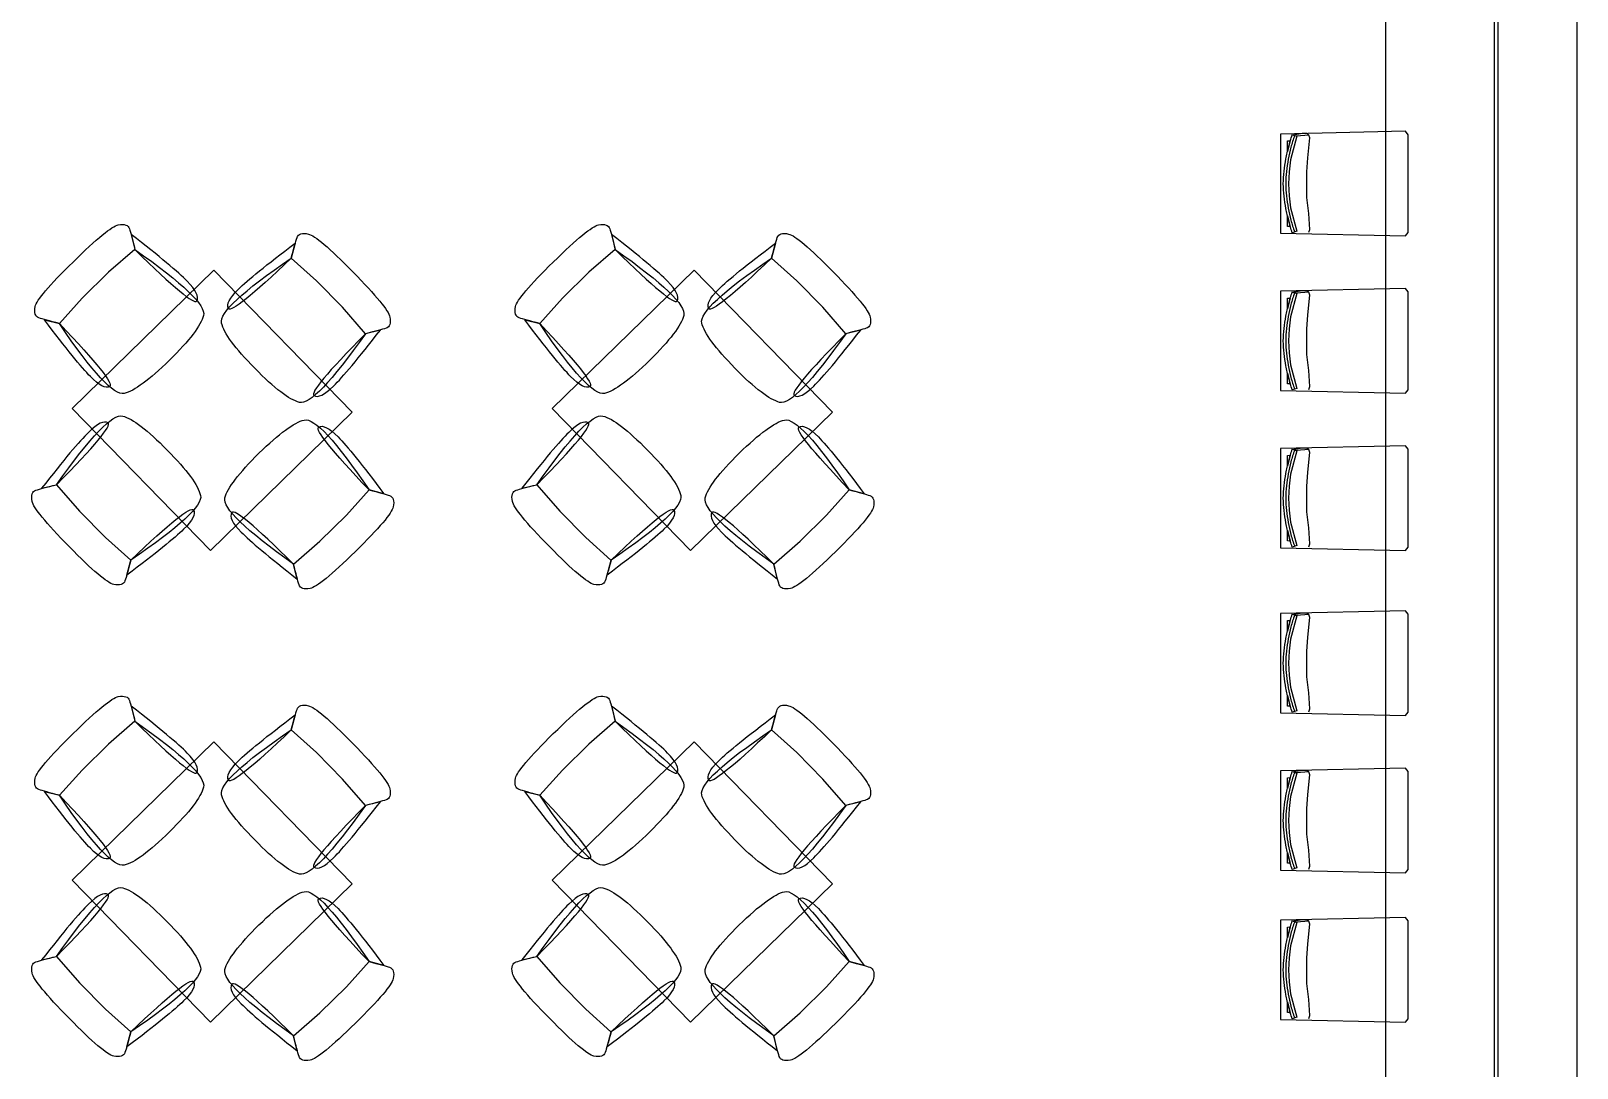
# Model space of a CAD drawing. Extents: x -101 to 1467, y -162 to 1113.
# Drawn here: x 1214.1 to 1467.3, y 647.5 to 817.2 of the extents above; entities that cross this region are included whole.
import ezdxf

# ---------------------------------------------------------------- set-up
doc = ezdxf.new("R2010")
doc.units = 0
doc.layers.add('Oakfire_Kenosha_2019_V3', color=7, linetype='CONTINUOUS')

msp = doc.modelspace()

# ---------------------------------------------------------------- linework, layer by layer
at = {"layer": 'Oakfire_Kenosha_2019_V3', "color": 7}
for points in [[(1454.3, 0.8), (1467.27, 0.8), (1467.27, 834.53), (1454.3, 834.53)], [(1453.72, 300.62), (1435.97, 300.62), (1435.97, 823.91), (1453.72, 823.91)], [(1418.73, 784.07), (1439.19, 783.63), (1439.63, 784.18), (1439.63, 800.2), (1439.19, 800.76), (1418.73, 800.31)], [(1418.73, 784.07), (1439.19, 783.63), (1439.63, 784.18), (1439.63, 800.2), (1439.19, 800.76), (1418.73, 800.31)], [(1420.57, 800.14), (1422.26, 800.45), (1423.04, 800.45), (1423.34, 800.14), (1421.34, 799.99), (1420.57, 800.14), (1422.26, 800.45), (1423.04, 800.45), (1423.34, 800.14), (1421.34, 799.99)], [(1421.01, 800.06), (1421.01, 800.06)], [(1419.87, 799.18), (1420.29, 799.21), (1419.87, 797.43)], [(1419.87, 799.18), (1420.29, 799.21), (1419.87, 797.43)], [(1419.87, 786.93), (1420.29, 785.18), (1419.87, 785.18)], [(1419.87, 786.93), (1420.29, 785.18), (1419.87, 785.18)], [(1266.72, 754.8), (1244.07, 778.03), (1220.84, 755.38), (1243.49, 732.15), (1266.72, 754.8), (1244.07, 778.03), (1220.84, 755.38), (1243.49, 732.15)], [(1345.36, 754.8), (1322.71, 778.03), (1299.48, 755.38), (1322.13, 732.15), (1345.36, 754.8), (1322.71, 778.03), (1299.48, 755.38), (1322.13, 732.15)], [(1418.73, 758.33), (1439.19, 757.9), (1439.63, 758.45), (1439.63, 774.47), (1439.19, 775.03), (1418.73, 774.58)], [(1418.73, 758.33), (1439.19, 757.9), (1439.63, 758.45), (1439.63, 774.47), (1439.19, 775.03), (1418.73, 774.58)], [(1420.57, 774.41), (1422.26, 774.72), (1423.04, 774.72), (1423.34, 774.41), (1421.34, 774.25), (1420.57, 774.41), (1422.26, 774.72), (1423.04, 774.72), (1423.34, 774.41), (1421.34, 774.25)], [(1419.87, 773.44), (1420.29, 773.47), (1419.87, 771.69)], [(1419.87, 773.44), (1420.29, 773.47), (1419.87, 771.69)], [(1421.01, 774.33), (1421.01, 774.33)], [(1419.87, 761.2), (1420.29, 759.44), (1419.87, 759.45)], [(1419.87, 761.2), (1420.29, 759.44), (1419.87, 759.45)], [(1418.73, 732.6), (1439.19, 732.16), (1439.63, 732.72), (1439.63, 748.74), (1439.19, 749.29), (1418.73, 748.85)], [(1418.73, 732.6), (1439.19, 732.16), (1439.63, 732.72), (1439.63, 748.74), (1439.19, 749.29), (1418.73, 748.85)], [(1419.87, 747.71), (1420.29, 747.74), (1419.87, 745.96)], [(1419.87, 747.71), (1420.29, 747.74), (1419.87, 745.96)], [(1420.57, 748.67), (1422.26, 748.98), (1423.04, 748.98), (1423.34, 748.67), (1421.34, 748.52), (1420.57, 748.67), (1422.26, 748.98), (1423.04, 748.98), (1423.34, 748.67), (1421.34, 748.52)], [(1421.01, 748.6), (1421.01, 748.6)], [(1419.87, 735.47), (1420.29, 733.71), (1419.87, 733.72)], [(1419.87, 735.47), (1420.29, 733.71), (1419.87, 733.72)], [(1418.73, 705.58), (1439.19, 705.14), (1439.63, 705.7), (1439.63, 721.72), (1439.19, 722.28), (1418.73, 721.83)], [(1418.73, 705.58), (1439.19, 705.14), (1439.63, 705.7), (1439.63, 721.72), (1439.19, 722.28), (1418.73, 721.83)], [(1420.57, 721.66), (1422.26, 721.96), (1423.04, 721.96), (1423.34, 721.66), (1421.34, 721.5), (1420.57, 721.66), (1422.26, 721.96), (1423.04, 721.96), (1423.34, 721.66), (1421.34, 721.5)], [(1421.01, 721.58), (1421.01, 721.58)], [(1419.87, 720.69), (1420.29, 720.72), (1419.87, 718.94)], [(1419.87, 720.69), (1420.29, 720.72), (1419.87, 718.94)], [(1419.87, 708.45), (1420.29, 706.69), (1419.87, 706.7)], [(1419.87, 708.45), (1420.29, 706.69), (1419.87, 706.7)], [(1266.72, 677.6), (1244.07, 700.83), (1220.84, 678.19), (1243.49, 654.95), (1266.72, 677.6), (1244.07, 700.83), (1220.84, 678.19), (1243.49, 654.95)], [(1345.36, 677.6), (1322.71, 700.83), (1299.48, 678.19), (1322.13, 654.95), (1345.36, 677.6), (1322.71, 700.83), (1299.48, 678.19), (1322.13, 654.95)], [(1418.73, 679.85), (1439.19, 679.41), (1439.63, 679.96), (1439.63, 695.98), (1439.19, 696.54), (1418.73, 696.1)], [(1418.73, 679.85), (1439.19, 679.41), (1439.63, 679.96), (1439.63, 695.98), (1439.19, 696.54), (1418.73, 696.1)], [(1420.57, 695.92), (1422.26, 696.23), (1423.04, 696.23), (1423.34, 695.92), (1421.34, 695.77), (1420.57, 695.92), (1422.26, 696.23), (1423.04, 696.23), (1423.34, 695.92), (1421.34, 695.77)], [(1419.87, 694.96), (1420.29, 694.99), (1419.87, 693.21)], [(1419.87, 694.96), (1420.29, 694.99), (1419.87, 693.21)], [(1421.01, 695.85), (1421.01, 695.85)], [(1419.87, 682.72), (1420.29, 680.96), (1419.87, 680.97)], [(1419.87, 682.72), (1420.29, 680.96), (1419.87, 680.97)], [(1418.73, 655.4), (1439.19, 654.97), (1439.63, 655.52), (1439.63, 671.54), (1439.19, 672.1), (1418.73, 671.65)], [(1418.73, 655.4), (1439.19, 654.97), (1439.63, 655.52), (1439.63, 671.54), (1439.19, 672.1), (1418.73, 671.65)], [(1420.57, 671.48), (1422.26, 671.79), (1423.04, 671.79), (1423.34, 671.48), (1421.34, 671.32), (1420.57, 671.48), (1422.26, 671.79), (1423.04, 671.79), (1423.34, 671.48), (1421.34, 671.32)], [(1421.01, 671.4), (1421.01, 671.4)], [(1419.87, 670.51), (1420.29, 670.55), (1419.87, 668.77)], [(1419.87, 670.51), (1420.29, 670.55), (1419.87, 668.77)], [(1419.87, 658.27), (1420.29, 656.52), (1419.87, 656.52)], [(1419.87, 658.27), (1420.29, 656.52), (1419.87, 656.52)]]:
    msp.add_lwpolyline(points, close=True, dxfattribs=at)
for points in [[(1420.63, 800.19), (1421.37, 799.94)], [(1423.34, 784.24), (1423.5, 784.7), (1423.34, 787.33), (1423.04, 789.95), (1423.04, 794.12), (1423.19, 796.43), (1423.5, 799.68), (1423.34, 800.14)], [(1421.37, 799.94), (1420.37, 796.11)], [(1420.37, 788.25), (1421.37, 784.43), (1420.63, 784.17)], [(1230.54, 783.88), (1231.13, 781.43)], [(1257.37, 782.44), (1256.73, 780)], [(1309.18, 783.88), (1309.77, 781.43)], [(1336.01, 782.44), (1335.38, 780)], [(1231.13, 781.44), (1226.8, 777.68)], [(1260.88, 776.29), (1256.74, 780)], [(1309.77, 781.44), (1305.44, 777.68)], [(1339.52, 776.29), (1335.38, 780)], [(1226.8, 777.68), (1222.48, 773.43)], [(1305.44, 777.68), (1301.12, 773.43)], [(1265.13, 771.96), (1260.88, 776.29)], [(1343.77, 771.96), (1339.52, 776.29)], [(1222.48, 773.43), (1218.76, 769.29)], [(1301.12, 773.43), (1297.41, 769.29)], [(1421.37, 774.2), (1420.37, 770.38)], [(1420.63, 774.46), (1421.37, 774.2)], [(1423.34, 758.5), (1423.5, 758.97), (1423.34, 761.59), (1423.04, 764.22), (1423.04, 768.39), (1423.19, 770.7), (1423.5, 773.94), (1423.34, 774.41)], [(1216.32, 769.92), (1218.77, 769.29)], [(1268.89, 767.64), (1265.13, 771.96)], [(1294.96, 769.92), (1297.41, 769.29)], [(1347.53, 767.64), (1343.77, 771.96)], [(1271.33, 768.23), (1268.88, 767.64)], [(1349.97, 768.23), (1347.52, 767.64)], [(1420.37, 762.52), (1421.37, 758.69), (1420.63, 758.44)], [(1421.37, 748.47), (1420.37, 744.65)], [(1420.63, 748.73), (1421.37, 748.47)], [(1423.34, 732.77), (1423.5, 733.24), (1423.34, 735.86), (1423.04, 738.48), (1423.04, 742.65), (1423.19, 744.97), (1423.5, 748.21), (1423.34, 748.67)], [(1215.85, 742.33), (1218.31, 742.92)], [(1218.3, 742.92), (1222.06, 738.6)], [(1265.76, 737.94), (1269.47, 742.08)], [(1271.91, 741.45), (1269.47, 742.08)], [(1294.49, 742.33), (1296.95, 742.92)], [(1296.94, 742.92), (1300.7, 738.6)], [(1344.4, 737.94), (1348.11, 742.08)], [(1350.56, 741.45), (1348.11, 742.08)], [(1222.06, 738.6), (1226.31, 734.27)], [(1261.43, 733.69), (1265.76, 737.94)], [(1300.7, 738.6), (1304.95, 734.27)], [(1340.07, 733.69), (1344.4, 737.94)], [(1420.37, 736.79), (1421.37, 732.96), (1420.63, 732.71)], [(1226.31, 734.27), (1230.44, 730.56)], [(1304.95, 734.27), (1309.08, 730.56)], [(1257.11, 729.93), (1261.43, 733.69)], [(1335.75, 729.93), (1340.07, 733.69)], [(1229.81, 728.12), (1230.45, 730.56)], [(1257.7, 727.49), (1257.11, 729.94)], [(1308.46, 728.12), (1309.09, 730.56)], [(1336.34, 727.49), (1335.75, 729.94)], [(1420.63, 721.71), (1421.37, 721.45)], [(1423.34, 705.75), (1423.5, 706.22), (1423.34, 708.84), (1423.04, 711.47), (1423.04, 715.63), (1423.19, 717.95), (1423.5, 721.19), (1423.34, 721.66)], [(1421.37, 721.45), (1420.37, 717.63)], [(1420.37, 709.77), (1421.37, 705.94), (1420.63, 705.69)], [(1230.54, 706.69), (1231.13, 704.23)], [(1309.18, 706.69), (1309.77, 704.23)], [(1231.13, 704.24), (1226.8, 700.48)], [(1257.37, 705.24), (1256.73, 702.8)], [(1309.77, 704.24), (1305.44, 700.48)], [(1336.01, 705.24), (1335.38, 702.8)], [(1260.88, 699.09), (1256.74, 702.8)], [(1339.52, 699.09), (1335.38, 702.8)], [(1226.8, 700.48), (1222.48, 696.23)], [(1265.13, 694.76), (1260.88, 699.09)], [(1305.44, 700.48), (1301.12, 696.23)], [(1343.77, 694.76), (1339.52, 699.09)], [(1222.48, 696.23), (1218.76, 692.1)], [(1301.12, 696.23), (1297.41, 692.1)], [(1268.89, 690.44), (1265.13, 694.76)], [(1347.53, 690.44), (1343.77, 694.76)], [(1421.37, 695.72), (1420.37, 691.9)], [(1420.63, 695.98), (1421.37, 695.72)], [(1423.34, 680.02), (1423.5, 680.48), (1423.34, 683.11), (1423.04, 685.73), (1423.04, 689.9), (1423.19, 692.22), (1423.5, 695.46), (1423.34, 695.92)], [(1216.32, 692.72), (1218.77, 692.09)], [(1294.96, 692.72), (1297.41, 692.09)], [(1271.33, 691.03), (1268.88, 690.44)], [(1349.97, 691.03), (1347.52, 690.44)], [(1420.37, 684.04), (1421.37, 680.21), (1420.63, 679.95)], [(1421.37, 671.27), (1420.37, 667.45)], [(1420.63, 671.53), (1421.37, 671.27)], [(1423.34, 655.57), (1423.5, 656.04), (1423.34, 658.66), (1423.04, 661.29), (1423.04, 665.46), (1423.19, 667.77), (1423.5, 671.01), (1423.34, 671.48)], [(1215.85, 665.14), (1218.31, 665.73)], [(1218.3, 665.72), (1222.06, 661.4)], [(1265.76, 660.75), (1269.47, 664.88)], [(1271.91, 664.25), (1269.47, 664.89)], [(1294.49, 665.14), (1296.95, 665.73)], [(1296.94, 665.72), (1300.7, 661.4)], [(1344.4, 660.75), (1348.11, 664.88)], [(1350.56, 664.25), (1348.11, 664.89)], [(1222.06, 661.4), (1226.31, 657.07)], [(1300.7, 661.4), (1304.95, 657.07)], [(1261.43, 656.5), (1265.76, 660.75)], [(1340.07, 656.5), (1344.4, 660.75)], [(1420.37, 659.59), (1421.37, 655.76), (1420.63, 655.51)], [(1226.31, 657.07), (1230.44, 653.36)], [(1257.11, 652.74), (1261.43, 656.5)], [(1304.95, 657.07), (1309.08, 653.36)], [(1335.75, 652.74), (1340.07, 656.5)], [(1229.81, 650.92), (1230.45, 653.36)], [(1308.46, 650.92), (1309.09, 653.36)], [(1257.7, 650.29), (1257.11, 652.74)], [(1336.34, 650.29), (1335.75, 652.74)]]:
    msp.add_lwpolyline(points, dxfattribs=at)
for points in [[(1420.04, 798.24), (1420.21, 798.9), (1420.41, 799.55), (1420.63, 800.19)], [(1421.01, 800.06), (1420.79, 799.43), (1420.59, 798.79), (1420.42, 798.14)], [(1419.59, 796.24), (1419.71, 796.91), (1419.86, 797.58), (1420.04, 798.24)], [(1420.42, 798.14), (1420.25, 797.49), (1420.11, 796.84), (1419.99, 796.18)], [(1419.3, 794.22), (1419.37, 794.9), (1419.47, 795.57), (1419.59, 796.24)], [(1419.99, 796.18), (1419.87, 795.52), (1419.77, 794.85), (1419.7, 794.19)], [(1420.37, 796.11), (1419.92, 793.49), (1419.92, 790.87), (1420.37, 788.25)], [(1419.16, 792.18), (1419.18, 792.86), (1419.23, 793.54), (1419.3, 794.22)], [(1419.7, 794.19), (1419.63, 793.52), (1419.58, 792.85), (1419.56, 792.18)], [(1419.3, 790.14), (1419.23, 790.82), (1419.18, 791.5), (1419.16, 792.18)], [(1419.59, 788.12), (1419.47, 788.79), (1419.37, 789.47), (1419.3, 790.14)], [(1419.56, 792.18), (1419.58, 791.51), (1419.63, 790.84), (1419.7, 790.18)], [(1419.7, 790.18), (1419.77, 789.51), (1419.87, 788.85), (1419.99, 788.19)], [(1420.04, 786.13), (1419.86, 786.79), (1419.71, 787.45), (1419.59, 788.12)], [(1419.99, 788.19), (1420.11, 787.53), (1420.25, 786.87), (1420.42, 786.23)], [(1221, 779.37), (1224.92, 783.22), (1227.38, 785.24), (1228.41, 785.43)], [(1228.41, 785.43), (1229.43, 785.63), (1230.04, 785.42), (1230.24, 784.81)], [(1299.64, 779.37), (1303.56, 783.22), (1306.03, 785.24), (1307.05, 785.43)], [(1307.05, 785.43), (1308.07, 785.63), (1308.68, 785.42), (1308.88, 784.81)], [(1420.63, 784.17), (1420.41, 784.82), (1420.21, 785.47), (1420.04, 786.13)], [(1420.42, 786.23), (1420.59, 785.58), (1420.79, 784.94), (1421.01, 784.3)], [(1230.24, 784.81), (1230.44, 784.19), (1230.73, 783.07), (1231.13, 781.43)], [(1239.69, 776.21), (1238.24, 777.69), (1235.19, 780.25), (1230.54, 783.88)], [(1248.08, 774.93), (1249.56, 776.39), (1252.65, 778.89), (1257.37, 782.44)], [(1256.73, 780), (1257.16, 781.63), (1257.47, 782.75), (1257.68, 783.36)], [(1257.68, 783.36), (1257.89, 783.97), (1258.51, 784.17), (1259.53, 783.95)], [(1259.53, 783.95), (1260.55, 783.74), (1262.98, 781.68), (1266.82, 777.76)], [(1308.88, 784.81), (1309.08, 784.19), (1309.38, 783.07), (1309.77, 781.43)], [(1318.34, 776.21), (1316.88, 777.69), (1313.83, 780.25), (1309.18, 783.88)], [(1326.72, 774.93), (1328.2, 776.39), (1331.29, 778.89), (1336.01, 782.44)], [(1335.38, 780), (1335.8, 781.63), (1336.12, 782.75), (1336.32, 783.36)], [(1336.32, 783.36), (1336.54, 783.97), (1337.15, 784.17), (1338.17, 783.95)], [(1338.17, 783.95), (1339.19, 783.74), (1341.62, 781.68), (1345.46, 777.76)], [(1231.13, 781.43), (1239.04, 775.84), (1242.79, 772.24), (1242.37, 770.61)], [(1231.13, 781.43), (1237.47, 775.17), (1240.85, 772.36), (1241.26, 773.01)], [(1245.31, 769.38), (1244.91, 771.01), (1248.72, 774.55), (1256.73, 780)], [(1256.73, 780), (1250.28, 773.85), (1246.86, 771.1), (1246.46, 771.76)], [(1309.77, 781.43), (1317.68, 775.84), (1321.43, 772.24), (1321.01, 770.61)], [(1309.77, 781.43), (1316.11, 775.17), (1319.49, 772.36), (1319.9, 773.01)], [(1323.95, 769.38), (1323.55, 771.01), (1327.36, 774.55), (1335.38, 780)], [(1335.38, 780), (1328.92, 773.85), (1325.5, 771.1), (1325.1, 771.76)], [(1214.81, 772.08), (1215.02, 773.1), (1217.09, 775.53), (1221, 779.37)], [(1266.82, 777.76), (1270.67, 773.85), (1272.69, 771.38), (1272.88, 770.36)], [(1293.45, 772.08), (1293.66, 773.1), (1295.73, 775.53), (1299.64, 779.37)], [(1345.46, 777.76), (1349.31, 773.85), (1351.33, 771.38), (1351.52, 770.36)], [(1241.26, 773.01), (1241.67, 773.66), (1241.15, 774.72), (1239.69, 776.21)], [(1246.46, 771.76), (1246.06, 772.41), (1246.6, 773.47), (1248.08, 774.93)], [(1319.9, 773.01), (1320.31, 773.66), (1319.79, 774.72), (1318.34, 776.21)], [(1325.1, 771.76), (1324.7, 772.41), (1325.24, 773.47), (1326.72, 774.93)], [(1419.59, 770.51), (1419.71, 771.18), (1419.86, 771.85), (1420.04, 772.51)], [(1420.42, 772.41), (1420.25, 771.76), (1420.11, 771.1), (1419.99, 770.44)], [(1420.04, 772.51), (1420.21, 773.16), (1420.41, 773.82), (1420.63, 774.46)], [(1421.01, 774.33), (1420.79, 773.7), (1420.59, 773.06), (1420.42, 772.41)], [(1215.41, 770.23), (1214.8, 770.45), (1214.6, 771.06), (1214.81, 772.08)], [(1218.77, 769.29), (1217.14, 769.71), (1216.02, 770.03), (1215.41, 770.23)], [(1223.84, 760.63), (1222.38, 762.11), (1219.87, 765.2), (1216.32, 769.92)], [(1242.37, 770.61), (1241.94, 768.98), (1240.08, 766.54), (1236.79, 763.3)], [(1272.88, 770.36), (1273.08, 769.33), (1272.87, 768.72), (1272.25, 768.52)], [(1294.05, 770.23), (1293.44, 770.45), (1293.24, 771.06), (1293.45, 772.08)], [(1297.41, 769.29), (1295.78, 769.71), (1294.66, 770.03), (1294.05, 770.23)], [(1302.48, 760.63), (1301.02, 762.11), (1298.52, 765.2), (1294.96, 769.92)], [(1321.01, 770.61), (1320.58, 768.98), (1318.72, 766.54), (1315.43, 763.3)], [(1351.52, 770.36), (1351.72, 769.33), (1351.51, 768.72), (1350.89, 768.52)], [(1419.3, 768.49), (1419.37, 769.17), (1419.47, 769.84), (1419.59, 770.51)], [(1419.99, 770.44), (1419.87, 769.79), (1419.77, 769.12), (1419.7, 768.46)], [(1420.37, 770.38), (1419.92, 767.76), (1419.92, 765.14), (1420.37, 762.52)], [(1229.39, 757.86), (1227.75, 757.46), (1224.21, 761.27), (1218.77, 769.29)], [(1218.77, 769.29), (1224.92, 762.83), (1227.66, 759.41), (1227.01, 759.01)], [(1250.75, 761.98), (1247.52, 765.27), (1245.7, 767.74), (1245.31, 769.38)], [(1268.88, 767.64), (1263.29, 759.72), (1259.69, 755.97), (1258.06, 756.4)], [(1268.88, 767.64), (1262.61, 761.29), (1259.81, 757.92), (1260.46, 757.51)], [(1263.66, 759.07), (1265.14, 760.52), (1267.7, 763.57), (1271.33, 768.23)], [(1272.25, 768.52), (1271.64, 768.33), (1270.51, 768.03), (1268.88, 767.64)], [(1308.03, 757.86), (1306.39, 757.46), (1302.85, 761.27), (1297.41, 769.29)], [(1297.41, 769.29), (1303.56, 762.83), (1306.3, 759.41), (1305.65, 759.01)], [(1329.39, 761.98), (1326.16, 765.27), (1324.34, 767.74), (1323.95, 769.38)], [(1347.52, 767.64), (1341.93, 759.72), (1338.33, 755.97), (1336.7, 756.4)], [(1347.52, 767.64), (1341.25, 761.29), (1338.45, 757.92), (1339.1, 757.51)], [(1342.3, 759.07), (1343.78, 760.52), (1346.34, 763.57), (1349.97, 768.23)], [(1350.89, 768.52), (1350.28, 768.33), (1349.16, 768.03), (1347.52, 767.64)], [(1419.16, 766.45), (1419.18, 767.13), (1419.23, 767.81), (1419.3, 768.49)], [(1419.7, 768.46), (1419.63, 767.79), (1419.58, 767.12), (1419.56, 766.45)], [(1419.3, 764.41), (1419.23, 765.09), (1419.18, 765.77), (1419.16, 766.45)], [(1419.56, 766.45), (1419.58, 765.78), (1419.63, 765.11), (1419.7, 764.44)], [(1236.79, 763.3), (1233.49, 760.07), (1231.02, 758.25), (1229.39, 757.86)], [(1315.43, 763.3), (1312.13, 760.07), (1309.67, 758.25), (1308.03, 757.86)], [(1419.59, 762.39), (1419.47, 763.06), (1419.37, 763.73), (1419.3, 764.41)], [(1420.04, 760.39), (1419.86, 761.05), (1419.71, 761.72), (1419.59, 762.39)], [(1419.7, 764.44), (1419.77, 763.78), (1419.87, 763.11), (1419.99, 762.46)], [(1419.99, 762.46), (1420.11, 761.8), (1420.25, 761.14), (1420.42, 760.49)], [(1227.01, 759.01), (1226.35, 758.61), (1225.29, 759.15), (1223.84, 760.63)], [(1258.06, 756.4), (1256.43, 756.82), (1253.99, 758.68), (1250.75, 761.98)], [(1305.65, 759.01), (1304.99, 758.61), (1303.94, 759.15), (1302.48, 760.63)], [(1336.7, 756.4), (1335.07, 756.82), (1332.63, 758.68), (1329.39, 761.98)], [(1420.63, 758.44), (1420.41, 759.08), (1420.21, 759.74), (1420.04, 760.39)], [(1420.42, 760.49), (1420.59, 759.84), (1420.79, 759.2), (1421.01, 758.57)], [(1260.46, 757.51), (1261.1, 757.1), (1262.17, 757.62), (1263.66, 759.07)], [(1339.1, 757.51), (1339.75, 757.1), (1340.81, 757.62), (1342.3, 759.07)], [(1218.31, 742.92), (1223.89, 750.84), (1227.5, 754.58), (1229.13, 754.16)], [(1296.95, 742.92), (1302.53, 750.84), (1306.14, 754.58), (1307.77, 754.16)], [(1218.31, 742.92), (1224.57, 749.27), (1227.38, 752.64), (1226.73, 753.05)], [(1226.73, 753.05), (1226.08, 753.46), (1225.01, 752.94), (1223.53, 751.49)], [(1229.13, 754.16), (1230.76, 753.74), (1233.19, 751.88), (1236.43, 748.58)], [(1251.45, 748.07), (1254.75, 751.3), (1257.21, 753.12), (1258.85, 753.51)], [(1258.85, 753.51), (1260.49, 753.91), (1264.03, 750.1), (1269.47, 742.08)], [(1269.47, 742.08), (1263.32, 748.54), (1260.57, 751.96), (1261.23, 752.36)], [(1261.23, 752.36), (1261.89, 752.76), (1262.94, 752.22), (1264.4, 750.74)], [(1296.95, 742.92), (1303.21, 749.27), (1306.02, 752.64), (1305.37, 753.05)], [(1305.37, 753.05), (1304.72, 753.46), (1303.65, 752.94), (1302.17, 751.49)], [(1307.77, 754.16), (1309.4, 753.74), (1311.83, 751.88), (1315.07, 748.58)], [(1330.09, 748.07), (1333.39, 751.3), (1335.85, 753.12), (1337.49, 753.51)], [(1337.49, 753.51), (1339.13, 753.91), (1342.67, 750.1), (1348.11, 742.08)], [(1348.11, 742.08), (1341.96, 748.54), (1339.21, 751.96), (1339.87, 752.36)], [(1339.87, 752.36), (1340.53, 752.76), (1341.58, 752.22), (1343.04, 750.74)], [(1223.53, 751.49), (1222.04, 750.04), (1219.49, 746.99), (1215.85, 742.33)], [(1264.4, 750.74), (1265.86, 749.26), (1268.36, 746.17), (1271.91, 741.45)], [(1302.17, 751.49), (1300.69, 750.04), (1298.13, 746.99), (1294.49, 742.33)], [(1343.04, 750.74), (1344.5, 749.26), (1347, 746.17), (1350.56, 741.45)], [(1236.43, 748.58), (1239.67, 745.29), (1241.48, 742.82), (1241.88, 741.18)], [(1245.87, 740.76), (1246.29, 742.39), (1248.15, 744.83), (1251.45, 748.07)], [(1315.07, 748.58), (1318.31, 745.29), (1320.12, 742.82), (1320.52, 741.18)], [(1324.51, 740.76), (1324.93, 742.39), (1326.79, 744.83), (1330.09, 748.07)], [(1420.04, 746.77), (1420.21, 747.43), (1420.41, 748.08), (1420.63, 748.73)], [(1421.01, 748.6), (1420.79, 747.96), (1420.59, 747.32), (1420.42, 746.67)], [(1419.3, 742.76), (1419.37, 743.43), (1419.47, 744.11), (1419.59, 744.78)], [(1419.59, 744.78), (1419.71, 745.45), (1419.86, 746.11), (1420.04, 746.77)], [(1419.99, 744.71), (1419.87, 744.05), (1419.77, 743.39), (1419.7, 742.72)], [(1420.37, 744.65), (1419.92, 742.03), (1419.92, 739.41), (1420.37, 736.79)], [(1420.42, 746.67), (1420.25, 746.03), (1420.11, 745.37), (1419.99, 744.71)], [(1214.3, 740.2), (1214.1, 741.22), (1214.31, 741.84), (1214.93, 742.03)], [(1214.93, 742.03), (1215.54, 742.23), (1216.67, 742.53), (1218.31, 742.92)], [(1269.47, 742.08), (1271.1, 741.66), (1272.22, 741.34), (1272.83, 741.14)], [(1292.94, 740.2), (1292.75, 741.22), (1292.95, 741.84), (1293.57, 742.03)], [(1293.57, 742.03), (1294.18, 742.23), (1295.31, 742.53), (1296.95, 742.92)], [(1348.11, 742.08), (1349.74, 741.66), (1350.86, 741.34), (1351.47, 741.14)], [(1419.16, 740.72), (1419.18, 741.4), (1419.23, 742.08), (1419.3, 742.76)], [(1419.7, 742.72), (1419.63, 742.06), (1419.58, 741.39), (1419.56, 740.72)], [(1220.36, 732.8), (1216.52, 736.71), (1214.49, 739.18), (1214.3, 740.2)], [(1241.88, 741.18), (1242.27, 739.54), (1238.46, 736), (1230.45, 730.56)], [(1230.45, 730.56), (1236.9, 736.71), (1240.33, 739.46), (1240.73, 738.8)], [(1257.11, 729.94), (1249.19, 735.53), (1245.45, 739.13), (1245.87, 740.76)], [(1273.43, 739.29), (1273.21, 738.27), (1271.15, 735.84), (1267.23, 732)], [(1272.83, 741.14), (1273.44, 740.92), (1273.64, 740.31), (1273.43, 739.29)], [(1299, 732.8), (1295.16, 736.71), (1293.14, 739.18), (1292.94, 740.2)], [(1320.52, 741.18), (1320.91, 739.54), (1317.1, 736), (1309.09, 730.56)], [(1309.09, 730.56), (1315.54, 736.71), (1318.97, 739.46), (1319.37, 738.8)], [(1335.75, 729.94), (1327.83, 735.53), (1324.09, 739.13), (1324.51, 740.76)], [(1352.07, 739.29), (1351.85, 738.27), (1349.79, 735.84), (1345.88, 732)], [(1351.47, 741.14), (1352.08, 740.92), (1352.28, 740.31), (1352.07, 739.29)], [(1419.3, 738.68), (1419.23, 739.36), (1419.18, 740.04), (1419.16, 740.72)], [(1419.56, 740.72), (1419.58, 740.05), (1419.63, 739.38), (1419.7, 738.71)], [(1240.73, 738.8), (1241.12, 738.15), (1240.58, 737.09), (1239.11, 735.63)], [(1246.98, 738.36), (1246.57, 737.71), (1247.09, 736.65), (1248.54, 735.16)], [(1257.11, 729.94), (1250.76, 736.2), (1247.39, 739.01), (1246.98, 738.36)], [(1319.37, 738.8), (1319.76, 738.15), (1319.22, 737.09), (1317.75, 735.63)], [(1325.62, 738.36), (1325.21, 737.71), (1325.73, 736.65), (1327.18, 735.16)], [(1335.75, 729.94), (1329.41, 736.2), (1326.03, 739.01), (1325.62, 738.36)], [(1419.59, 736.66), (1419.47, 737.33), (1419.37, 738), (1419.3, 738.68)], [(1419.7, 738.71), (1419.77, 738.04), (1419.87, 737.38), (1419.99, 736.72)], [(1419.99, 736.72), (1420.11, 736.06), (1420.25, 735.41), (1420.42, 734.76)], [(1239.11, 735.63), (1237.63, 734.17), (1234.53, 731.67), (1229.81, 728.12)], [(1248.54, 735.16), (1249.99, 733.68), (1253.05, 731.12), (1257.7, 727.49)], [(1317.75, 735.63), (1316.27, 734.17), (1313.17, 731.67), (1308.46, 728.12)], [(1327.18, 735.16), (1328.64, 733.68), (1331.69, 731.12), (1336.34, 727.49)], [(1420.04, 734.66), (1419.86, 735.32), (1419.71, 735.99), (1419.59, 736.66)], [(1420.63, 732.71), (1420.41, 733.35), (1420.21, 734), (1420.04, 734.66)], [(1420.42, 734.76), (1420.59, 734.11), (1420.79, 733.47), (1421.01, 732.84)], [(1227.66, 726.6), (1226.64, 726.82), (1224.2, 728.88), (1220.36, 732.8)], [(1267.23, 732), (1263.32, 728.15), (1260.85, 726.13), (1259.83, 725.94)], [(1306.3, 726.6), (1305.28, 726.82), (1302.85, 728.88), (1299, 732.8)], [(1345.88, 732), (1341.96, 728.15), (1339.49, 726.13), (1338.47, 725.94)], [(1230.45, 730.56), (1230.03, 728.93), (1229.71, 727.81), (1229.5, 727.2)], [(1258, 726.56), (1257.8, 727.18), (1257.5, 728.3), (1257.11, 729.94)], [(1309.09, 730.56), (1308.67, 728.93), (1308.35, 727.81), (1308.14, 727.2)], [(1336.64, 726.56), (1336.44, 727.18), (1336.14, 728.3), (1335.75, 729.94)], [(1229.5, 727.2), (1229.29, 726.59), (1228.68, 726.39), (1227.66, 726.6)], [(1308.14, 727.2), (1307.93, 726.59), (1307.32, 726.39), (1306.3, 726.6)], [(1259.83, 725.94), (1258.81, 725.74), (1258.2, 725.95), (1258, 726.56)], [(1338.47, 725.94), (1337.45, 725.74), (1336.84, 725.95), (1336.64, 726.56)], [(1420.04, 719.75), (1420.21, 720.41), (1420.41, 721.06), (1420.63, 721.71)], [(1421.01, 721.58), (1420.79, 720.94), (1420.59, 720.3), (1420.42, 719.66)], [(1419.59, 717.76), (1419.71, 718.43), (1419.86, 719.09), (1420.04, 719.75)], [(1420.42, 719.66), (1420.25, 719.01), (1420.11, 718.35), (1419.99, 717.69)], [(1419.3, 715.74), (1419.37, 716.41), (1419.47, 717.09), (1419.59, 717.76)], [(1419.99, 717.69), (1419.87, 717.03), (1419.77, 716.37), (1419.7, 715.7)], [(1420.37, 717.63), (1419.92, 715.01), (1419.92, 712.39), (1420.37, 709.77)], [(1419.16, 713.7), (1419.18, 714.38), (1419.23, 715.06), (1419.3, 715.74)], [(1419.7, 715.7), (1419.63, 715.04), (1419.58, 714.37), (1419.56, 713.7)], [(1419.3, 711.66), (1419.23, 712.34), (1419.18, 713.02), (1419.16, 713.7)], [(1419.59, 709.64), (1419.47, 710.31), (1419.37, 710.98), (1419.3, 711.66)], [(1419.56, 713.7), (1419.58, 713.03), (1419.63, 712.36), (1419.7, 711.69)], [(1419.7, 711.69), (1419.77, 711.03), (1419.87, 710.36), (1419.99, 709.7)], [(1420.04, 707.64), (1419.86, 708.3), (1419.71, 708.97), (1419.59, 709.64)], [(1419.99, 709.7), (1420.11, 709.05), (1420.25, 708.39), (1420.42, 707.74)], [(1221, 702.18), (1224.92, 706.02), (1227.38, 708.04), (1228.41, 708.24)], [(1228.41, 708.24), (1229.43, 708.43), (1230.04, 708.22), (1230.24, 707.61)], [(1230.24, 707.61), (1230.44, 706.99), (1230.73, 705.87), (1231.13, 704.23)], [(1239.69, 699.01), (1238.24, 700.49), (1235.19, 703.05), (1230.54, 706.69)], [(1257.68, 706.16), (1257.89, 706.77), (1258.51, 706.97), (1259.53, 706.76)], [(1259.53, 706.76), (1260.55, 706.54), (1262.98, 704.48), (1266.82, 700.57)], [(1299.64, 702.18), (1303.56, 706.02), (1306.03, 708.04), (1307.05, 708.24)], [(1307.05, 708.24), (1308.07, 708.43), (1308.68, 708.22), (1308.88, 707.61)], [(1308.88, 707.61), (1309.08, 706.99), (1309.38, 705.87), (1309.77, 704.23)], [(1318.34, 699.01), (1316.88, 700.49), (1313.83, 703.05), (1309.18, 706.69)], [(1336.32, 706.16), (1336.54, 706.77), (1337.15, 706.97), (1338.17, 706.76)], [(1338.17, 706.76), (1339.19, 706.54), (1341.62, 704.48), (1345.46, 700.57)], [(1420.63, 705.69), (1420.41, 706.33), (1420.21, 706.98), (1420.04, 707.64)], [(1420.42, 707.74), (1420.59, 707.09), (1420.79, 706.45), (1421.01, 705.82)], [(1231.13, 704.23), (1239.04, 698.65), (1242.79, 695.04), (1242.37, 693.41)], [(1231.13, 704.23), (1237.47, 697.97), (1240.85, 695.16), (1241.26, 695.81)], [(1248.08, 697.73), (1249.56, 699.19), (1252.65, 701.69), (1257.37, 705.24)], [(1256.73, 702.8), (1257.16, 704.43), (1257.47, 705.55), (1257.68, 706.16)], [(1309.77, 704.23), (1317.68, 698.65), (1321.43, 695.04), (1321.01, 693.41)], [(1309.77, 704.23), (1316.11, 697.97), (1319.49, 695.16), (1319.9, 695.81)], [(1326.72, 697.73), (1328.2, 699.19), (1331.29, 701.69), (1336.01, 705.24)], [(1335.38, 702.8), (1335.8, 704.43), (1336.12, 705.55), (1336.32, 706.16)], [(1214.81, 694.88), (1215.02, 695.9), (1217.09, 698.33), (1221, 702.18)], [(1245.31, 692.18), (1244.91, 693.82), (1248.72, 697.36), (1256.73, 702.8)], [(1256.73, 702.8), (1250.28, 696.65), (1246.86, 693.9), (1246.46, 694.56)], [(1293.45, 694.88), (1293.66, 695.9), (1295.73, 698.33), (1299.64, 702.18)], [(1323.95, 692.18), (1323.55, 693.82), (1327.36, 697.36), (1335.38, 702.8)], [(1335.38, 702.8), (1328.92, 696.65), (1325.5, 693.9), (1325.1, 694.56)], [(1241.26, 695.81), (1241.67, 696.46), (1241.15, 697.52), (1239.69, 699.01)], [(1266.82, 700.57), (1270.67, 696.65), (1272.69, 694.18), (1272.88, 693.16)], [(1319.9, 695.81), (1320.31, 696.46), (1319.79, 697.52), (1318.34, 699.01)], [(1345.46, 700.57), (1349.31, 696.65), (1351.33, 694.18), (1351.52, 693.16)], [(1246.46, 694.56), (1246.06, 695.22), (1246.6, 696.27), (1248.08, 697.73)], [(1325.1, 694.56), (1324.7, 695.22), (1325.24, 696.27), (1326.72, 697.73)], [(1215.41, 693.04), (1214.8, 693.25), (1214.6, 693.86), (1214.81, 694.88)], [(1294.05, 693.04), (1293.44, 693.25), (1293.24, 693.86), (1293.45, 694.88)], [(1419.59, 692.03), (1419.71, 692.7), (1419.86, 693.36), (1420.04, 694.02)], [(1420.42, 693.92), (1420.25, 693.27), (1420.11, 692.62), (1419.99, 691.96)], [(1420.04, 694.02), (1420.21, 694.68), (1420.41, 695.33), (1420.63, 695.98)], [(1421.01, 695.85), (1420.79, 695.21), (1420.59, 694.57), (1420.42, 693.92)], [(1218.77, 692.09), (1217.14, 692.51), (1216.02, 692.83), (1215.41, 693.04)], [(1223.84, 683.43), (1222.38, 684.91), (1219.87, 688.01), (1216.32, 692.72)], [(1229.39, 680.66), (1227.75, 680.27), (1224.21, 684.08), (1218.77, 692.09)], [(1218.77, 692.09), (1224.92, 685.64), (1227.66, 682.21), (1227.01, 681.81)], [(1242.37, 693.41), (1241.94, 691.78), (1240.08, 689.35), (1236.79, 686.11)], [(1250.75, 684.78), (1247.52, 688.08), (1245.7, 690.54), (1245.31, 692.18)], [(1272.25, 691.33), (1271.64, 691.13), (1270.51, 690.83), (1268.88, 690.44)], [(1272.88, 693.16), (1273.08, 692.14), (1272.87, 691.53), (1272.25, 691.33)], [(1297.41, 692.09), (1295.78, 692.51), (1294.66, 692.83), (1294.05, 693.04)], [(1302.48, 683.43), (1301.02, 684.91), (1298.52, 688.01), (1294.96, 692.72)], [(1308.03, 680.66), (1306.39, 680.27), (1302.85, 684.08), (1297.41, 692.09)], [(1297.41, 692.09), (1303.56, 685.64), (1306.3, 682.21), (1305.65, 681.81)], [(1321.01, 693.41), (1320.58, 691.78), (1318.72, 689.35), (1315.43, 686.11)], [(1329.39, 684.78), (1326.16, 688.08), (1324.34, 690.54), (1323.95, 692.18)], [(1350.89, 691.33), (1350.28, 691.13), (1349.16, 690.83), (1347.52, 690.44)], [(1351.52, 693.16), (1351.72, 692.14), (1351.51, 691.53), (1350.89, 691.33)], [(1419.3, 690), (1419.37, 690.68), (1419.47, 691.36), (1419.59, 692.03)], [(1419.99, 691.96), (1419.87, 691.3), (1419.77, 690.64), (1419.7, 689.97)], [(1420.37, 691.9), (1419.92, 689.27), (1419.92, 686.66), (1420.37, 684.04)], [(1268.88, 690.44), (1263.29, 682.52), (1259.69, 678.78), (1258.06, 679.2)], [(1268.88, 690.44), (1262.61, 684.09), (1259.81, 680.72), (1260.46, 680.31)], [(1263.66, 681.87), (1265.14, 683.32), (1267.7, 686.38), (1271.33, 691.03)], [(1347.52, 690.44), (1341.93, 682.52), (1338.33, 678.78), (1336.7, 679.2)], [(1347.52, 690.44), (1341.25, 684.09), (1338.45, 680.72), (1339.1, 680.31)], [(1342.3, 681.87), (1343.78, 683.32), (1346.34, 686.38), (1349.97, 691.03)], [(1419.16, 687.97), (1419.18, 688.65), (1419.23, 689.33), (1419.3, 690)], [(1419.7, 689.97), (1419.63, 689.3), (1419.58, 688.64), (1419.56, 687.97)], [(1236.79, 686.11), (1233.49, 682.87), (1231.02, 681.05), (1229.39, 680.66)], [(1315.43, 686.11), (1312.13, 682.87), (1309.67, 681.05), (1308.03, 680.66)], [(1419.3, 685.93), (1419.23, 686.6), (1419.18, 687.29), (1419.16, 687.97)], [(1419.56, 687.97), (1419.58, 687.3), (1419.63, 686.63), (1419.7, 685.96)], [(1258.06, 679.2), (1256.43, 679.62), (1253.99, 681.48), (1250.75, 684.78)], [(1336.7, 679.2), (1335.07, 679.62), (1332.63, 681.48), (1329.39, 684.78)], [(1419.59, 683.91), (1419.47, 684.58), (1419.37, 685.25), (1419.3, 685.93)], [(1420.04, 681.91), (1419.86, 682.57), (1419.71, 683.24), (1419.59, 683.91)], [(1419.7, 685.96), (1419.77, 685.29), (1419.87, 684.63), (1419.99, 683.97)], [(1419.99, 683.97), (1420.11, 683.31), (1420.25, 682.66), (1420.42, 682.01)], [(1227.01, 681.81), (1226.35, 681.41), (1225.29, 681.95), (1223.84, 683.43)], [(1260.46, 680.31), (1261.1, 679.9), (1262.17, 680.42), (1263.66, 681.87)], [(1305.65, 681.81), (1304.99, 681.41), (1303.94, 681.95), (1302.48, 683.43)], [(1339.1, 680.31), (1339.75, 679.9), (1340.81, 680.42), (1342.3, 681.87)], [(1420.63, 679.95), (1420.41, 680.6), (1420.21, 681.25), (1420.04, 681.91)], [(1420.42, 682.01), (1420.59, 681.36), (1420.79, 680.72), (1421.01, 680.09)], [(1218.31, 665.73), (1223.89, 673.64), (1227.5, 677.39), (1229.13, 676.96)], [(1226.73, 675.86), (1226.08, 676.26), (1225.01, 675.74), (1223.53, 674.29)], [(1229.13, 676.96), (1230.76, 676.54), (1233.19, 674.68), (1236.43, 671.38)], [(1251.45, 670.87), (1254.75, 674.11), (1257.21, 675.92), (1258.85, 676.32)], [(1258.85, 676.32), (1260.49, 676.71), (1264.03, 672.9), (1269.47, 664.89)], [(1296.95, 665.73), (1302.53, 673.64), (1306.14, 677.39), (1307.77, 676.96)], [(1305.37, 675.86), (1304.72, 676.26), (1303.65, 675.74), (1302.17, 674.29)], [(1307.77, 676.96), (1309.4, 676.54), (1311.83, 674.68), (1315.07, 671.38)], [(1330.09, 670.87), (1333.39, 674.11), (1335.85, 675.92), (1337.49, 676.32)], [(1337.49, 676.32), (1339.13, 676.71), (1342.67, 672.9), (1348.11, 664.89)], [(1223.53, 674.29), (1222.04, 672.84), (1219.49, 669.79), (1215.85, 665.14)], [(1218.31, 665.73), (1224.57, 672.07), (1227.38, 675.45), (1226.73, 675.86)], [(1269.47, 664.89), (1263.32, 671.34), (1260.57, 674.77), (1261.23, 675.17)], [(1261.23, 675.17), (1261.89, 675.56), (1262.94, 675.02), (1264.4, 673.54)], [(1264.4, 673.54), (1265.86, 672.06), (1268.36, 668.97), (1271.91, 664.25)], [(1302.17, 674.29), (1300.69, 672.84), (1298.13, 669.79), (1294.49, 665.14)], [(1296.95, 665.73), (1303.21, 672.07), (1306.02, 675.45), (1305.37, 675.86)], [(1348.11, 664.89), (1341.96, 671.34), (1339.21, 674.77), (1339.87, 675.17)], [(1339.87, 675.17), (1340.53, 675.56), (1341.58, 675.02), (1343.04, 673.54)], [(1343.04, 673.54), (1344.5, 672.06), (1347, 668.97), (1350.56, 664.25)], [(1236.43, 671.38), (1239.67, 668.09), (1241.48, 665.62), (1241.88, 663.98)], [(1315.07, 671.38), (1318.31, 668.09), (1320.12, 665.62), (1320.52, 663.98)], [(1420.04, 669.58), (1420.21, 670.23), (1420.41, 670.89), (1420.63, 671.53)], [(1421.01, 671.4), (1420.79, 670.77), (1420.59, 670.13), (1420.42, 669.48)], [(1245.87, 663.57), (1246.29, 665.2), (1248.15, 667.63), (1251.45, 670.87)], [(1324.51, 663.57), (1324.93, 665.2), (1326.79, 667.63), (1330.09, 670.87)], [(1419.59, 667.58), (1419.71, 668.25), (1419.86, 668.92), (1420.04, 669.58)], [(1420.42, 669.48), (1420.25, 668.83), (1420.11, 668.17), (1419.99, 667.51)], [(1419.3, 665.56), (1419.37, 666.24), (1419.47, 666.91), (1419.59, 667.58)], [(1419.99, 667.51), (1419.87, 666.85), (1419.77, 666.19), (1419.7, 665.53)], [(1420.37, 667.45), (1419.92, 664.83), (1419.92, 662.21), (1420.37, 659.59)], [(1214.3, 663), (1214.1, 664.03), (1214.31, 664.64), (1214.93, 664.84)], [(1214.93, 664.84), (1215.54, 665.04), (1216.67, 665.33), (1218.31, 665.73)], [(1241.88, 663.98), (1242.27, 662.35), (1238.46, 658.81), (1230.45, 653.36)], [(1257.11, 652.74), (1249.19, 658.33), (1245.45, 661.94), (1245.87, 663.57)], [(1269.47, 664.89), (1271.1, 664.46), (1272.22, 664.15), (1272.83, 663.94)], [(1272.83, 663.94), (1273.44, 663.73), (1273.64, 663.11), (1273.43, 662.09)], [(1292.94, 663), (1292.75, 664.03), (1292.95, 664.64), (1293.57, 664.84)], [(1293.57, 664.84), (1294.18, 665.04), (1295.31, 665.33), (1296.95, 665.73)], [(1320.52, 663.98), (1320.91, 662.35), (1317.1, 658.81), (1309.09, 653.36)], [(1335.75, 652.74), (1327.83, 658.33), (1324.09, 661.94), (1324.51, 663.57)], [(1348.11, 664.89), (1349.74, 664.46), (1350.86, 664.15), (1351.47, 663.94)], [(1351.47, 663.94), (1352.08, 663.73), (1352.28, 663.11), (1352.07, 662.09)], [(1419.16, 663.52), (1419.18, 664.2), (1419.23, 664.88), (1419.3, 665.56)], [(1419.3, 661.48), (1419.23, 662.16), (1419.18, 662.84), (1419.16, 663.52)], [(1419.7, 665.53), (1419.63, 664.86), (1419.58, 664.19), (1419.56, 663.52)], [(1419.56, 663.52), (1419.58, 662.85), (1419.63, 662.18), (1419.7, 661.51)], [(1220.36, 655.6), (1216.52, 659.51), (1214.49, 661.98), (1214.3, 663)], [(1230.45, 653.36), (1236.9, 659.51), (1240.33, 662.26), (1240.73, 661.6)], [(1240.73, 661.6), (1241.12, 660.95), (1240.58, 659.89), (1239.11, 658.43)], [(1246.98, 661.17), (1246.57, 660.52), (1247.09, 659.45), (1248.54, 657.97)], [(1257.11, 652.74), (1250.76, 659.01), (1247.39, 661.81), (1246.98, 661.17)], [(1273.43, 662.09), (1273.21, 661.08), (1271.15, 658.64), (1267.23, 654.8)], [(1299, 655.6), (1295.16, 659.51), (1293.14, 661.98), (1292.94, 663)], [(1309.09, 653.36), (1315.54, 659.51), (1318.97, 662.26), (1319.37, 661.6)], [(1319.37, 661.6), (1319.76, 660.95), (1319.22, 659.89), (1317.75, 658.43)], [(1325.62, 661.17), (1325.21, 660.52), (1325.73, 659.45), (1327.18, 657.97)], [(1335.75, 652.74), (1329.41, 659.01), (1326.03, 661.81), (1325.62, 661.17)], [(1352.07, 662.09), (1351.85, 661.08), (1349.79, 658.64), (1345.88, 654.8)], [(1419.59, 659.46), (1419.47, 660.13), (1419.37, 660.8), (1419.3, 661.48)], [(1419.7, 661.51), (1419.77, 660.85), (1419.87, 660.18), (1419.99, 659.53)], [(1239.11, 658.43), (1237.63, 656.98), (1234.53, 654.47), (1229.81, 650.92)], [(1317.75, 658.43), (1316.27, 656.98), (1313.17, 654.47), (1308.46, 650.92)], [(1420.04, 657.46), (1419.86, 658.12), (1419.71, 658.79), (1419.59, 659.46)], [(1419.99, 659.53), (1420.11, 658.87), (1420.25, 658.21), (1420.42, 657.56)], [(1248.54, 657.97), (1249.99, 656.48), (1253.05, 653.92), (1257.7, 650.29)], [(1327.18, 657.97), (1328.64, 656.48), (1331.69, 653.92), (1336.34, 650.29)], [(1420.63, 655.51), (1420.41, 656.15), (1420.21, 656.81), (1420.04, 657.46)], [(1420.42, 657.56), (1420.59, 656.92), (1420.79, 656.27), (1421.01, 655.64)], [(1227.66, 649.41), (1226.64, 649.62), (1224.2, 651.69), (1220.36, 655.6)], [(1230.45, 653.36), (1230.03, 651.73), (1229.71, 650.61), (1229.5, 650)], [(1267.23, 654.8), (1263.32, 650.95), (1260.85, 648.93), (1259.83, 648.74)], [(1306.3, 649.41), (1305.28, 649.62), (1302.85, 651.69), (1299, 655.6)], [(1309.09, 653.36), (1308.67, 651.73), (1308.35, 650.61), (1308.14, 650)], [(1345.88, 654.8), (1341.96, 650.95), (1339.49, 648.93), (1338.47, 648.74)], [(1258, 649.37), (1257.8, 649.98), (1257.5, 651.11), (1257.11, 652.74)], [(1336.64, 649.37), (1336.44, 649.98), (1336.14, 651.11), (1335.75, 652.74)], [(1229.5, 650), (1229.29, 649.39), (1228.68, 649.19), (1227.66, 649.41)], [(1259.83, 648.74), (1258.81, 648.54), (1258.2, 648.75), (1258, 649.37)], [(1308.14, 650), (1307.93, 649.39), (1307.32, 649.19), (1306.3, 649.41)], [(1338.47, 648.74), (1337.45, 648.54), (1336.84, 648.75), (1336.64, 649.37)]]:
    msp.add_open_spline(points, degree=3, dxfattribs=at)

doc.saveas('drawing.dxf')
